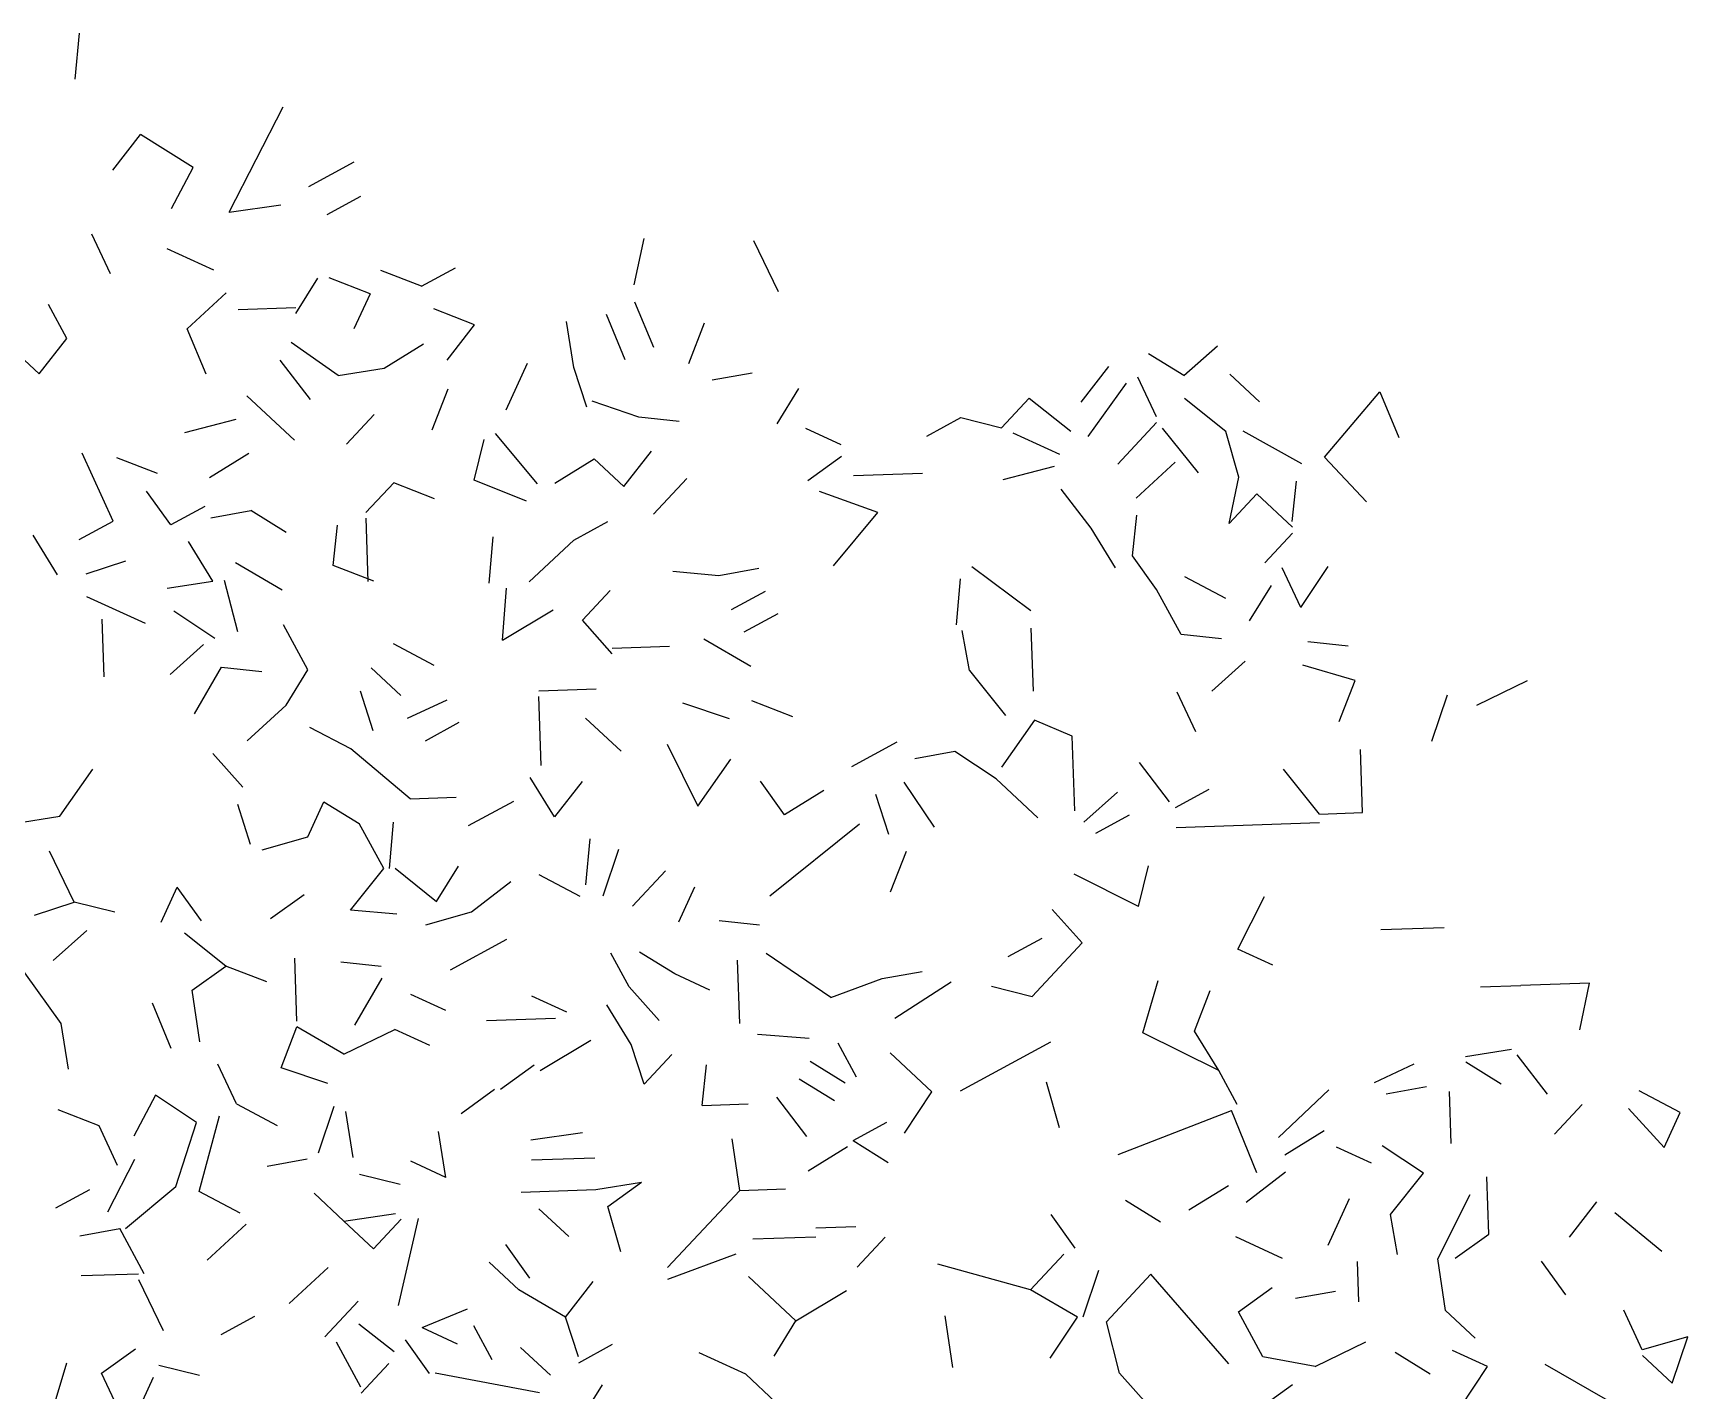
# Model space of a CAD drawing. Header units: inches. Extents: x -241 to -33, y 8 to 217.
# Drawn here: x -90.9 to -33.4, y 140.3 to 187.6 of the extents above; entities that cross this region are included whole.
import ezdxf

# ---------------------------------------------------------------- set-up
doc = ezdxf.new("R2010")
doc.units = ezdxf.units.IN
doc.header["$MEASUREMENT"] = 0
doc.layers.add('cben.net', color=7, linetype='Continuous')

# ---------------------------------------------------------------- blocks, each defined once
blk = doc.blocks.new('A$C18E60CC8')
at = {"layer": 'cben.net', "color": 3, "linetype": 'Continuous'}
for p, q in [((151.047, 177.834), (151.194, 179.44)), ((156.407, 173.212), (158.284, 176.878)), ((156.407, 173.212), (158.284, 176.878)), ((152.355, 174.677), (153.314, 175.909)), ((155.153, 174.771), (153.314, 175.909)), ((155.153, 174.771), (153.314, 175.909)), ((155.153, 174.771), (153.314, 175.909)), ((155.153, 174.771), (153.314, 175.909)), ((154.402, 173.344), (155.153, 174.771)), ((159.179, 174.106), (160.75, 174.961)), ((159.179, 174.106), (160.75, 174.961)), ((159.179, 174.106), (160.75, 174.961)), ((156.407, 173.212), (158.199, 173.472)), ((156.407, 173.212), (158.199, 173.472)), ((156.407, 173.212), (158.199, 173.472)), ((159.813, 173.128), (160.99, 173.767)), ((152.276, 171.07), (151.63, 172.451)), ((152.276, 171.07), (151.63, 172.451)), ((170.5, 170.685), (170.847, 172.299)), ((170.5, 170.685), (170.847, 172.299)), ((174.65, 172.227), (175.51, 170.455)), ((174.65, 172.227), (175.51, 170.455)), ((174.65, 172.227), (175.51, 170.455)), ((155.874, 171.191), (154.248, 171.938)), ((163.098, 170.636), (161.678, 171.187)), ((163.098, 170.636), (164.277, 171.275)), ((163.098, 170.636), (164.277, 171.275)), ((158.727, 169.689), (159.487, 170.914)), ((158.727, 169.689), (159.487, 170.914)), ((158.727, 169.689), (159.487, 170.914)), ((161.305, 170.374), (159.886, 170.927)), ((150.751, 168.818), (150.114, 169.997)), ((150.751, 168.818), (150.114, 169.997)), ((154.944, 169.16), (156.302, 170.407)), ((158.719, 169.889), (156.722, 169.821)), ((158.719, 169.889), (156.722, 169.821)), ((158.719, 169.889), (156.722, 169.821)), ((158.719, 169.889), (156.722, 169.821)), ((161.305, 170.374), (160.746, 169.156)), ((161.305, 170.374), (160.746, 169.156)), ((161.305, 170.374), (160.746, 169.156)), ((164.943, 169.297), (163.524, 169.85)), ((171.174, 168.508), (170.521, 170.087)), ((171.174, 168.508), (170.521, 170.087)), ((171.174, 168.508), (170.521, 170.087)), ((163.984, 168.065), (164.943, 169.297)), ((168.397, 167.813), (168.142, 169.406)), ((170.187, 168.073), (169.536, 169.653)), ((172.394, 167.948), (172.945, 169.369)), ((172.394, 167.948), (172.945, 169.369)), ((149.793, 167.585), (150.751, 168.818)), ((149.793, 167.585), (150.751, 168.818)), ((155.598, 167.58), (154.944, 169.16)), ((155.598, 167.58), (154.944, 169.16)), ((149.793, 167.585), (148.76, 168.552)), ((160.201, 167.536), (158.56, 168.682)), ((160.201, 167.536), (158.56, 168.682)), ((160.201, 167.536), (158.56, 168.682)), ((161.794, 167.791), (163.165, 168.636)), ((161.794, 167.791), (163.165, 168.636)), ((161.794, 167.791), (163.165, 168.636)), ((161.794, 167.791), (163.165, 168.636)), ((189.617, 167.529), (188.392, 168.289)), ((189.617, 167.529), (188.392, 168.289)), ((189.617, 167.529), (188.392, 168.289)), ((189.617, 167.529), (188.392, 168.289)), ((189.617, 167.529), (190.785, 168.569)), ((159.229, 166.703), (158.183, 168.069)), ((159.229, 166.703), (158.183, 168.069)), ((160.201, 167.536), (161.794, 167.791)), ((166.044, 166.333), (166.789, 167.959)), ((168.843, 166.428), (168.397, 167.813)), ((173.214, 167.377), (174.606, 167.624)), ((173.214, 167.377), (174.606, 167.624)), ((186.046, 166.608), (187.006, 167.842)), ((192.25, 166.619), (191.217, 167.584)), ((192.25, 166.619), (191.217, 167.584)), ((163.466, 165.646), (164.019, 167.065)), ((163.466, 165.646), (164.019, 167.065)), ((175.466, 165.851), (176.226, 167.076)), ((175.466, 165.851), (176.226, 167.076)), ((186.286, 165.416), (187.626, 167.263)), ((186.286, 165.416), (187.626, 167.263)), ((186.286, 165.416), (187.626, 167.263)), ((186.286, 165.416), (187.626, 167.263)), ((188.665, 166.095), (188.018, 167.476)), ((188.665, 166.095), (188.018, 167.476)), ((188.665, 166.095), (188.018, 167.476)), ((158.676, 165.284), (157.022, 166.829)), ((170.656, 166.088), (169.036, 166.635)), ((183.276, 165.714), (184.241, 166.747)), ((183.276, 165.714), (184.241, 166.747)), ((183.276, 165.714), (184.241, 166.747)), ((184.241, 166.747), (185.682, 165.595)), ((184.241, 166.747), (185.682, 165.595)), ((191.085, 165.579), (189.644, 166.73)), ((191.085, 165.579), (189.644, 166.73)), ((194.517, 164.694), (196.441, 166.959)), ((194.517, 164.694), (196.441, 166.959)), ((196.441, 166.959), (197.095, 165.381)), ((154.865, 165.555), (156.65, 166.016)), ((154.865, 165.555), (156.65, 166.016)), ((154.865, 165.555), (156.65, 166.016)), ((160.481, 165.145), (161.446, 166.179)), ((160.481, 165.145), (161.446, 166.179)), ((172.061, 165.936), (170.656, 166.088)), ((172.061, 165.936), (170.656, 166.088)), ((180.683, 165.427), (181.862, 166.068)), ((180.683, 165.427), (181.862, 166.068)), ((181.862, 166.068), (183.276, 165.714)), ((187.319, 164.451), (188.672, 165.895)), ((187.319, 164.451), (188.672, 165.895)), ((187.319, 164.451), (188.672, 165.895)), ((187.319, 164.451), (188.672, 165.895)), ((187.319, 164.451), (188.672, 165.895)), ((164.927, 163.894), (165.28, 165.306)), ((164.927, 163.894), (165.28, 165.306)), ((167.133, 163.77), (165.672, 165.52)), ((177.693, 165.126), (176.472, 165.683)), ((185.308, 164.782), (183.68, 165.527)), ((190.133, 164.145), (188.879, 165.703)), ((190.133, 164.145), (188.879, 165.703)), ((191.537, 163.993), (191.085, 165.579)), ((191.537, 163.993), (191.085, 165.579)), ((191.537, 163.993), (191.085, 165.579)), ((193.724, 164.465), (191.684, 165.599)), ((193.724, 164.465), (191.684, 165.599)), ((152.368, 162.469), (151.287, 164.833)), ((153.913, 164.123), (152.492, 164.674)), ((155.718, 163.982), (157.09, 164.83)), ((155.718, 163.982), (157.09, 164.83)), ((155.718, 163.982), (157.09, 164.83)), ((170.136, 163.669), (171.096, 164.903)), ((176.532, 163.885), (177.706, 164.725)), ((176.532, 163.885), (177.706, 164.725)), ((176.532, 163.885), (177.706, 164.725)), ((194.517, 164.694), (195.969, 163.141)), ((194.517, 164.694), (195.969, 163.141)), ((167.73, 163.79), (169.103, 164.636)), ((167.73, 163.79), (169.103, 164.636)), ((170.136, 163.669), (169.103, 164.636)), ((170.136, 163.669), (169.103, 164.636)), ((170.136, 163.669), (169.103, 164.636)), ((170.136, 163.669), (169.103, 164.636)), ((170.136, 163.669), (169.103, 164.636)), ((180.527, 164.121), (178.129, 164.039)), ((180.527, 164.121), (178.129, 164.039)), ((180.527, 164.121), (178.129, 164.039)), ((180.527, 164.121), (178.129, 164.039)), ((183.336, 163.914), (185.121, 164.377)), ((183.336, 163.914), (185.121, 164.377)), ((183.336, 163.914), (185.121, 164.377)), ((187.96, 163.27), (189.32, 164.518)), ((161.162, 162.766), (162.129, 163.799)), ((163.546, 163.246), (162.129, 163.799)), ((163.546, 163.246), (162.129, 163.799)), ((166.752, 163.156), (164.927, 163.894)), ((166.752, 163.156), (164.927, 163.894)), ((172.328, 163.945), (171.171, 162.704)), ((186.394, 162.217), (185.349, 163.583)), ((191.193, 162.38), (191.537, 163.993)), ((191.193, 162.38), (191.537, 163.993)), ((191.193, 162.38), (191.537, 163.993)), ((191.193, 162.38), (191.537, 163.993)), ((193.391, 162.453), (193.544, 163.861)), ((154.373, 162.336), (153.532, 163.51)), ((155.552, 162.977), (154.373, 162.336)), ((155.552, 162.977), (154.373, 162.336)), ((155.552, 162.977), (154.373, 162.336)), ((178.973, 162.768), (176.948, 163.5)), ((178.973, 162.768), (176.948, 163.5)), ((178.973, 162.768), (176.948, 163.5)), ((192.158, 163.412), (191.193, 162.38)), ((192.158, 163.412), (191.193, 162.38)), ((193.398, 162.253), (192.158, 163.412)), ((193.398, 162.253), (192.158, 163.412)), ((193.398, 162.253), (192.158, 163.412)), ((151.187, 161.829), (152.368, 162.469)), ((155.766, 162.585), (157.158, 162.832)), ((155.766, 162.585), (157.158, 162.832)), ((155.766, 162.585), (157.158, 162.832)), ((158.384, 162.072), (157.158, 162.832)), ((158.384, 162.072), (157.158, 162.832)), ((158.384, 162.072), (157.158, 162.832)), ((161.245, 160.367), (161.169, 162.565)), ((161.245, 160.367), (161.169, 162.565)), ((168.398, 161.808), (169.578, 162.449)), ((168.398, 161.808), (169.578, 162.449)), ((177.433, 160.915), (178.973, 162.768)), ((177.433, 160.915), (178.973, 162.768)), ((177.433, 160.915), (178.973, 162.768)), ((187.828, 161.265), (187.98, 162.673)), ((187.828, 161.265), (187.98, 162.673)), ((150.43, 160.604), (149.583, 161.975)), ((150.43, 160.604), (149.583, 161.975)), ((160.023, 160.928), (160.177, 162.332)), ((165.449, 160.311), (165.593, 161.917)), ((165.449, 160.311), (165.593, 161.917)), ((166.846, 160.356), (168.398, 161.808)), ((187.242, 160.845), (186.394, 162.217)), ((192.438, 161.021), (193.403, 162.054)), ((192.438, 161.021), (193.403, 162.054)), ((155.841, 160.384), (154.993, 161.757)), ((155.841, 160.384), (154.993, 161.757)), ((155.841, 160.384), (154.993, 161.757)), ((188.668, 160.095), (187.828, 161.265)), ((151.43, 160.637), (152.814, 161.083)), ((151.43, 160.637), (152.814, 161.083)), ((158.251, 160.067), (156.619, 161.012)), ((161.442, 160.375), (160.023, 160.928)), ((171.837, 160.724), (173.443, 160.58)), ((173.443, 160.58), (174.835, 160.827)), ((173.443, 160.58), (174.835, 160.827)), ((184.292, 159.346), (182.239, 160.876)), ((193.693, 159.463), (193.046, 160.84)), ((193.693, 159.463), (194.645, 160.895)), ((193.693, 159.463), (194.645, 160.895)), ((193.693, 159.463), (194.645, 160.895)), ((154.248, 160.131), (155.841, 160.384)), ((154.248, 160.131), (155.841, 160.384)), ((156.7, 158.613), (156.238, 160.399)), ((165.916, 158.326), (166.053, 160.131)), ((165.916, 158.326), (166.053, 160.131)), ((181.707, 158.859), (181.851, 160.463)), ((181.707, 158.859), (181.851, 160.463)), ((189.521, 158.522), (188.668, 160.095)), ((191.082, 159.774), (189.653, 160.527)), ((191.906, 159.001), (192.665, 160.228)), ((153.488, 158.906), (151.456, 159.838)), ((153.488, 158.906), (151.456, 159.838)), ((153.488, 158.906), (151.456, 159.838)), ((153.488, 158.906), (151.456, 159.838)), ((153.488, 158.906), (151.456, 159.838)), ((168.693, 159.018), (169.658, 160.051)), ((173.882, 159.393), (175.062, 160.034)), ((173.882, 159.393), (175.062, 160.034)), ((152.051, 157.057), (151.983, 159.055)), ((155.907, 158.386), (154.473, 159.338)), ((155.907, 158.386), (154.473, 159.338)), ((155.907, 158.386), (154.473, 159.338)), ((155.907, 158.386), (154.473, 159.338)), ((155.907, 158.386), (154.473, 159.338)), ((165.916, 158.326), (167.681, 159.384)), ((169.733, 157.853), (168.693, 159.018)), ((169.733, 157.853), (168.693, 159.018)), ((169.733, 157.853), (168.693, 159.018)), ((169.733, 157.853), (168.693, 159.018)), ((169.733, 157.853), (168.693, 159.018)), ((175.49, 159.247), (174.311, 158.608)), ((159.146, 157.295), (158.291, 158.866)), ((159.146, 157.295), (158.291, 158.866)), ((174.551, 157.414), (172.917, 158.361)), ((182.159, 157.273), (181.912, 158.665)), ((182.159, 157.273), (181.912, 158.665)), ((184.385, 156.548), (184.312, 158.745)), ((190.928, 158.37), (189.521, 158.522)), ((190.928, 158.37), (189.521, 158.522)), ((154.349, 157.134), (155.513, 158.174)), ((154.349, 157.134), (155.513, 158.174)), ((154.349, 157.134), (155.513, 158.174)), ((154.349, 157.134), (155.513, 158.174)), ((163.542, 157.445), (162.118, 158.198)), ((169.726, 158.053), (171.725, 158.121)), ((169.726, 158.053), (171.725, 158.121)), ((195.339, 158.117), (193.932, 158.269)), ((195.339, 158.117), (193.932, 158.269)), ((155.197, 155.76), (156.141, 157.394)), ((155.197, 155.76), (156.141, 157.394)), ((156.141, 157.394), (157.546, 157.242)), ((156.141, 157.394), (157.546, 157.242)), ((156.141, 157.394), (157.546, 157.242)), ((158.386, 156.068), (159.146, 157.295)), ((162.378, 156.403), (161.345, 157.37)), ((182.159, 157.273), (183.413, 155.713)), ((182.159, 157.273), (183.413, 155.713)), ((190.589, 156.557), (191.754, 157.597)), ((195.58, 156.925), (193.76, 157.463)), ((195.58, 156.925), (193.76, 157.463)), ((167.173, 156.564), (169.175, 156.632)), ((167.173, 156.564), (169.175, 156.632)), ((195.027, 155.504), (195.58, 156.925)), ((195.027, 155.504), (195.58, 156.925)), ((195.027, 155.504), (195.58, 156.925)), ((195.027, 155.504), (195.58, 156.925)), ((199.81, 156.068), (201.581, 156.929)), ((199.81, 156.068), (201.581, 156.929)), ((199.81, 156.068), (201.581, 156.929)), ((157.028, 154.823), (158.386, 156.068)), ((157.028, 154.823), (158.386, 156.068)), ((157.028, 154.823), (158.386, 156.068)), ((161.418, 155.171), (160.972, 156.557)), ((162.605, 155.612), (163.984, 156.257)), ((167.261, 153.968), (167.181, 156.365)), ((167.261, 153.968), (167.181, 156.365)), ((167.261, 153.968), (167.181, 156.365)), ((173.813, 155.588), (172.192, 156.136)), ((173.813, 155.588), (172.192, 156.136)), ((176.01, 155.663), (174.591, 156.216)), ((176.01, 155.663), (174.591, 156.216)), ((176.01, 155.663), (174.591, 156.216)), ((190.036, 155.136), (189.39, 156.517)), ((198.25, 154.814), (198.798, 156.432)), ((198.25, 154.814), (198.798, 156.432)), ((198.25, 154.814), (198.798, 156.432)), ((163.231, 154.832), (164.41, 155.471)), ((163.231, 154.832), (164.41, 155.471)), ((170.048, 154.462), (168.807, 155.62)), ((170.048, 154.462), (168.807, 155.62)), ((170.048, 154.462), (168.807, 155.62)), ((184.42, 155.548), (183.272, 153.907)), ((185.739, 154.991), (184.42, 155.548)), ((185.739, 154.991), (184.42, 155.548)), ((160.64, 154.543), (159.212, 155.295)), ((185.826, 152.393), (185.739, 154.991)), ((156.883, 153.215), (155.841, 154.382)), ((156.883, 153.215), (155.841, 154.382)), ((156.883, 153.215), (155.841, 154.382)), ((162.698, 152.813), (160.64, 154.543)), ((162.698, 152.813), (160.64, 154.543)), ((162.698, 152.813), (160.64, 154.543)), ((171.639, 154.715), (172.712, 152.551)), ((178.07, 153.931), (179.641, 154.786)), ((181.655, 154.455), (180.262, 154.206)), ((183.087, 153.501), (181.655, 154.455)), ((183.087, 153.501), (181.655, 154.455)), ((183.087, 153.501), (181.655, 154.455)), ((195.833, 152.331), (195.76, 154.53)), ((150.513, 152.201), (151.659, 153.84)), ((150.513, 152.201), (151.659, 153.84)), ((172.712, 152.551), (173.859, 154.191)), ((172.712, 152.551), (173.859, 154.191)), ((189.117, 152.704), (188.071, 154.07)), ((194.335, 152.281), (193.083, 153.838)), ((194.335, 152.281), (193.083, 153.838)), ((194.335, 152.281), (193.083, 153.838)), ((167.723, 152.183), (166.877, 153.554)), ((168.682, 153.415), (167.723, 152.183)), ((175.726, 152.252), (174.886, 153.424)), ((180.943, 151.829), (179.89, 153.393)), ((184.534, 152.15), (183.087, 153.501)), ((184.534, 152.15), (183.087, 153.501)), ((184.534, 152.15), (183.087, 153.501)), ((184.534, 152.15), (183.087, 153.501)), ((189.324, 152.51), (190.505, 153.151)), ((189.324, 152.51), (190.505, 153.151)), ((189.324, 152.51), (190.505, 153.151)), ((189.324, 152.51), (190.505, 153.151)), ((157.15, 151.225), (156.702, 152.609)), ((157.15, 151.225), (156.702, 152.609)), ((157.15, 151.225), (156.702, 152.609)), ((157.15, 151.225), (156.702, 152.609)), ((159.141, 151.492), (159.701, 152.71)), ((159.701, 152.71), (160.928, 151.954)), ((159.701, 152.71), (160.928, 151.954)), ((159.701, 152.71), (160.928, 151.954)), ((162.698, 152.813), (164.299, 152.866)), ((162.698, 152.813), (164.299, 152.866)), ((162.698, 152.813), (164.299, 152.866)), ((164.731, 151.88), (166.304, 152.734)), ((164.731, 151.88), (166.304, 152.734)), ((177.096, 153.098), (175.726, 152.252)), ((177.096, 153.098), (175.726, 152.252)), ((179.35, 151.573), (178.905, 152.959)), ((186.14, 152.003), (187.306, 153.043)), ((148.92, 151.946), (150.513, 152.201)), ((148.92, 151.946), (150.513, 152.201)), ((186.553, 151.617), (187.731, 152.258)), ((186.553, 151.617), (187.731, 152.258)), ((194.335, 152.281), (195.833, 152.331)), ((194.335, 152.281), (195.833, 152.331)), ((194.335, 152.281), (195.833, 152.331)), ((194.335, 152.281), (195.833, 152.331)), ((157.555, 151.038), (159.141, 151.492)), ((161.781, 150.381), (160.928, 151.954)), ((161.781, 150.381), (160.928, 151.954)), ((161.981, 150.388), (162.125, 151.994)), ((168.95, 151.423), (168.803, 149.817)), ((168.95, 151.423), (168.803, 149.817)), ((168.95, 151.423), (168.803, 149.817)), ((168.95, 151.423), (168.803, 149.817)), ((175.219, 149.432), (178.337, 151.941)), ((175.219, 149.432), (178.337, 151.941)), ((175.219, 149.432), (178.337, 151.941)), ((189.348, 151.811), (194.344, 151.981)), ((189.348, 151.811), (194.344, 151.981)), ((189.348, 151.811), (194.344, 151.981)), ((189.348, 151.811), (194.344, 151.981)), ((189.348, 151.811), (194.344, 151.981)), ((189.348, 151.811), (194.344, 151.981)), ((189.348, 151.811), (194.344, 151.981)), ((151.014, 149.216), (150.154, 150.989)), ((151.014, 149.216), (150.154, 150.989)), ((151.014, 149.216), (150.154, 150.989)), ((151.014, 149.216), (150.154, 150.989)), ((151.014, 149.216), (150.154, 150.989)), ((169.418, 149.436), (169.962, 151.057)), ((169.418, 149.436), (169.962, 151.057)), ((179.418, 149.575), (179.971, 150.994)), ((179.418, 149.575), (179.971, 150.994)), ((160.629, 148.94), (161.781, 150.381)), ((160.629, 148.94), (161.781, 150.381)), ((162.18, 150.394), (163.619, 149.24)), ((163.619, 149.24), (164.379, 150.469)), ((163.619, 149.24), (164.379, 150.469)), ((163.619, 149.24), (164.379, 150.469)), ((171.588, 150.311), (170.431, 149.072)), ((188.04, 149.066), (188.392, 150.478)), ((188.04, 149.066), (188.392, 150.478)), ((188.04, 149.066), (188.392, 150.478)), ((188.04, 149.066), (188.392, 150.478)), ((154.039, 148.519), (154.598, 149.736)), ((155.438, 148.564), (154.598, 149.736)), ((155.438, 148.564), (154.598, 149.736)), ((164.832, 148.883), (166.198, 149.929)), ((164.832, 148.883), (166.198, 149.929)), ((168.618, 149.41), (167.192, 150.163)), ((168.618, 149.41), (167.192, 150.163)), ((168.618, 149.41), (167.192, 150.163)), ((168.618, 149.41), (167.192, 150.163)), ((172.05, 148.526), (172.608, 149.745)), ((172.05, 148.526), (172.608, 149.745)), ((172.05, 148.526), (172.608, 149.745)), ((188.04, 149.066), (185.801, 150.192)), ((188.04, 149.066), (185.801, 150.192)), ((188.04, 149.066), (185.801, 150.192)), ((149.628, 148.768), (151.014, 149.216)), ((149.628, 148.768), (151.014, 149.216)), ((149.628, 148.768), (151.014, 149.216)), ((149.628, 148.768), (151.014, 149.216)), ((152.426, 148.863), (151.014, 149.216)), ((152.426, 148.863), (151.014, 149.216)), ((157.837, 148.647), (159.009, 149.487)), ((157.837, 148.647), (159.009, 149.487)), ((157.837, 148.647), (159.009, 149.487)), ((157.837, 148.647), (159.009, 149.487)), ((191.494, 147.581), (192.431, 149.414)), ((191.494, 147.581), (192.431, 149.414)), ((191.494, 147.581), (192.431, 149.414)), ((191.494, 147.581), (192.431, 149.414)), ((162.233, 148.795), (160.629, 148.94)), ((162.233, 148.795), (160.629, 148.94)), ((163.248, 148.427), (164.832, 148.883)), ((163.248, 148.427), (164.832, 148.883)), ((174.855, 148.42), (173.448, 148.572)), ((186.081, 147.799), (185.041, 148.964)), ((186.081, 147.799), (185.041, 148.964)), ((186.081, 147.799), (185.041, 148.964)), ((186.081, 147.799), (185.041, 148.964)), ((186.081, 147.799), (185.041, 148.964)), ((150.282, 147.191), (151.447, 148.231)), ((150.282, 147.191), (151.447, 148.231)), ((156.293, 146.993), (154.852, 148.143)), ((156.293, 146.993), (154.852, 148.143)), ((156.293, 146.993), (154.852, 148.143)), ((156.293, 146.993), (154.852, 148.143)), ((156.293, 146.993), (154.852, 148.143)), ((156.293, 146.993), (154.852, 148.143)), ((156.293, 146.993), (154.852, 148.143)), ((156.293, 146.993), (154.852, 148.143)), ((198.671, 148.323), (196.472, 148.25)), ((198.671, 148.323), (196.472, 148.25)), ((164.099, 146.858), (166.066, 147.924)), ((170.325, 146.266), (169.684, 147.446)), ((170.325, 146.266), (169.684, 147.446)), ((170.325, 146.266), (169.684, 147.446)), ((171.909, 146.719), (170.684, 147.479)), ((177.339, 145.902), (175.087, 147.427)), ((177.339, 145.902), (175.087, 147.427)), ((177.339, 145.902), (175.087, 147.427)), ((177.339, 145.902), (175.087, 147.427)), ((184.677, 147.951), (183.495, 147.31)), ((184.677, 147.951), (183.495, 147.31)), ((184.677, 147.951), (183.495, 147.31)), ((184.343, 145.939), (186.081, 147.799)), ((192.711, 147.023), (191.494, 147.581)), ((155.12, 146.153), (156.293, 146.993)), ((157.711, 146.44), (156.293, 146.993)), ((157.711, 146.44), (156.293, 146.993)), ((157.711, 146.44), (156.293, 146.993)), ((158.758, 145.076), (158.683, 147.274)), ((158.758, 145.076), (158.683, 147.274)), ((158.758, 145.076), (158.683, 147.274)), ((158.758, 145.076), (158.683, 147.274)), ((158.758, 145.076), (158.683, 147.274)), ((158.758, 145.076), (158.683, 147.274)), ((161.697, 146.975), (160.289, 147.127)), ((161.697, 146.975), (160.289, 147.127)), ((174.17, 144.996), (174.095, 147.195)), ((174.17, 144.996), (174.095, 147.195)), ((150.557, 144.998), (149.297, 146.757)), ((150.557, 144.998), (149.297, 146.757)), ((150.557, 144.998), (149.297, 146.757)), ((161.71, 146.574), (160.765, 144.943)), ((161.71, 146.574), (160.765, 144.943)), ((161.71, 146.574), (160.765, 144.943)), ((161.71, 146.574), (160.765, 144.943)), ((171.365, 145.1), (170.325, 146.266)), ((171.365, 145.1), (170.325, 146.266)), ((173.13, 146.16), (171.909, 146.719)), ((177.339, 145.902), (179.121, 146.563)), ((179.121, 146.563), (180.511, 146.81)), ((179.121, 146.563), (180.511, 146.81)), ((179.566, 145.177), (181.525, 146.444)), ((179.566, 145.177), (181.525, 146.444)), ((179.566, 145.177), (181.525, 146.444)), ((179.566, 145.177), (181.525, 146.444)), ((182.932, 146.29), (184.343, 145.939)), ((188.188, 144.668), (188.727, 146.486)), ((188.188, 144.668), (188.727, 146.486)), ((188.188, 144.668), (188.727, 146.486)), ((199.942, 146.266), (201.341, 146.314)), ((199.942, 146.266), (201.341, 146.314)), ((199.942, 146.266), (201.341, 146.314)), ((203.738, 146.395), (201.341, 146.314)), ((203.738, 146.395), (201.341, 146.314)), ((203.394, 144.781), (203.738, 146.395)), ((203.394, 144.781), (203.738, 146.395)), ((154.387, 144.128), (153.734, 145.706)), ((154.387, 144.128), (153.734, 145.706)), ((155.381, 144.36), (155.12, 146.153)), ((155.381, 144.36), (155.12, 146.153)), ((163.947, 145.45), (162.729, 146.01)), ((163.947, 145.45), (162.729, 146.01)), ((163.947, 145.45), (162.729, 146.01)), ((163.947, 145.45), (162.729, 146.01)), ((163.947, 145.45), (162.729, 146.01)), ((168.153, 145.393), (166.934, 145.952)), ((189.988, 144.728), (190.54, 146.149)), ((189.988, 144.728), (190.54, 146.149)), ((189.988, 144.728), (190.54, 146.149)), ((165.361, 145.098), (167.761, 145.181)), ((165.361, 145.098), (167.761, 145.181)), ((165.361, 145.098), (167.761, 145.181)), ((165.361, 145.098), (167.761, 145.181)), ((170.392, 144.267), (169.547, 145.64)), ((150.809, 143.405), (150.557, 144.998)), ((158.212, 143.456), (158.763, 144.877)), ((160.397, 143.928), (158.763, 144.877)), ((160.397, 143.928), (158.763, 144.877)), ((160.397, 143.928), (162.169, 144.789)), ((163.391, 144.232), (162.169, 144.789)), ((176.589, 144.476), (174.783, 144.617)), ((176.589, 144.476), (174.783, 144.617)), ((190.834, 143.357), (188.188, 144.668)), ((190.834, 143.357), (188.188, 144.668)), ((190.834, 143.357), (189.988, 144.728)), ((190.834, 143.357), (189.988, 144.728)), ((190.834, 143.357), (189.988, 144.728)), ((190.834, 143.357), (189.988, 144.728)), ((167.221, 143.361), (168.986, 144.421)), ((167.221, 143.361), (168.986, 144.421)), ((167.221, 143.361), (168.986, 144.421)), ((170.839, 142.883), (170.392, 144.267)), ((178.235, 143.132), (177.596, 144.311)), ((180.853, 142.619), (179.407, 143.972)), ((181.851, 142.652), (184.997, 144.36)), ((181.851, 142.652), (184.997, 144.36)), ((199.422, 143.848), (201.015, 144.1)), ((199.422, 143.848), (201.015, 144.1)), ((199.422, 143.848), (201.015, 144.1)), ((199.422, 143.848), (201.015, 144.1)), ((199.422, 143.848), (201.015, 144.1)), ((199.422, 143.848), (201.015, 144.1)), ((199.422, 143.848), (201.015, 144.1)), ((156.654, 142.203), (156.006, 143.58)), ((159.833, 142.91), (158.212, 143.456)), ((165.84, 142.712), (167.014, 143.553)), ((165.84, 142.712), (167.014, 143.553)), ((165.84, 142.712), (167.014, 143.553)), ((171.804, 143.915), (170.839, 142.883)), ((171.804, 143.915), (170.839, 142.883)), ((172.864, 142.15), (173.016, 143.557)), ((177.841, 142.919), (176.616, 143.677)), ((177.841, 142.919), (176.616, 143.677)), ((196.252, 142.939), (197.629, 143.588)), ((200.656, 142.888), (199.429, 143.648)), ((200.656, 142.888), (199.429, 143.648)), ((200.656, 142.888), (199.429, 143.648)), ((202.269, 142.542), (201.22, 143.908)), ((202.269, 142.542), (201.22, 143.908)), ((177.462, 142.304), (176.235, 143.064)), ((185.297, 141.37), (184.845, 142.954)), ((185.297, 141.37), (184.845, 142.954)), ((185.297, 141.37), (184.845, 142.954)), ((191.473, 142.178), (190.834, 143.357)), ((196.664, 142.551), (198.058, 142.8)), ((153.842, 142.507), (153.091, 141.081)), ((155.273, 141.555), (153.842, 142.507)), ((164.471, 141.866), (165.641, 142.707)), ((164.471, 141.866), (165.641, 142.707)), ((164.471, 141.866), (165.641, 142.707)), ((176.503, 141.072), (175.455, 142.438)), ((176.503, 141.072), (175.455, 142.438)), ((176.503, 141.072), (175.455, 142.438)), ((176.503, 141.072), (175.455, 142.438)), ((176.503, 141.072), (175.455, 142.438)), ((179.901, 141.187), (180.853, 142.619)), ((179.901, 141.187), (180.853, 142.619)), ((192.914, 141.026), (194.659, 142.687)), ((198.924, 140.828), (198.864, 142.626)), ((198.924, 140.828), (198.864, 142.626)), ((198.924, 140.828), (198.864, 142.626)), ((206.893, 141.898), (205.466, 142.65)), ((206.893, 141.898), (205.466, 142.65)), ((151.877, 141.442), (150.458, 141.995)), ((151.877, 141.442), (150.458, 141.995)), ((151.877, 141.442), (150.458, 141.995)), ((151.877, 141.442), (150.458, 141.995)), ((151.877, 141.442), (150.458, 141.995)), ((155.356, 139.156), (156.068, 141.782)), ((155.356, 139.156), (156.068, 141.782)), ((155.356, 139.156), (156.068, 141.782)), ((156.654, 142.203), (158.079, 141.451)), ((159.512, 140.499), (160.06, 142.117)), ((159.512, 140.499), (160.06, 142.117)), ((160.719, 140.338), (160.464, 141.931)), ((160.719, 140.338), (160.464, 141.931)), ((160.719, 140.338), (160.464, 141.931)), ((172.864, 142.15), (174.463, 142.203)), ((187.332, 140.436), (191.281, 141.971)), ((192.155, 139.801), (191.281, 141.971)), ((202.516, 141.151), (203.481, 142.183)), ((202.516, 141.151), (203.481, 142.183)), ((205.087, 142.039), (206.334, 140.678)), ((206.334, 140.678), (206.893, 141.898)), ((206.334, 140.678), (206.893, 141.898)), ((206.334, 140.678), (206.893, 141.898)), ((206.334, 140.678), (206.893, 141.898)), ((152.523, 140.061), (151.877, 141.442)), ((154.548, 139.329), (155.273, 141.555)), ((154.548, 139.329), (155.273, 141.555)), ((163.943, 139.645), (163.691, 141.238)), ((163.943, 139.645), (163.691, 141.238)), ((163.943, 139.645), (163.691, 141.238)), ((166.901, 140.947), (168.693, 141.207)), ((166.901, 140.947), (168.693, 141.207)), ((178.109, 140.925), (179.29, 141.566)), ((193.134, 140.433), (194.507, 141.279)), ((174.166, 139.193), (173.904, 140.984)), ((176.543, 139.872), (177.916, 140.718)), ((176.543, 139.872), (177.916, 140.718)), ((176.543, 139.872), (177.916, 140.718)), ((178.109, 140.925), (179.337, 140.165)), ((178.109, 140.925), (179.337, 140.165)), ((178.109, 140.925), (179.337, 140.165)), ((178.109, 140.925), (179.337, 140.165)), ((196.146, 140.134), (194.927, 140.693)), ((197.959, 139.796), (196.525, 140.746)), ((152.179, 138.45), (153.116, 140.283)), ((152.179, 138.45), (153.116, 140.283)), ((152.179, 138.45), (153.116, 140.283)), ((157.727, 140.037), (159.12, 140.284)), ((157.727, 140.037), (159.12, 140.284)), ((157.727, 140.037), (159.12, 140.284)), ((157.727, 140.037), (159.12, 140.284)), ((163.943, 139.645), (162.726, 140.206)), ((163.943, 139.645), (162.726, 140.206)), ((166.924, 140.25), (169.124, 140.323)), ((162.352, 139.393), (160.941, 139.746)), ((162.352, 139.393), (160.941, 139.746)), ((169.162, 139.222), (170.755, 139.477)), ((169.162, 139.222), (170.755, 139.477)), ((169.581, 138.636), (170.755, 139.477)), ((169.581, 138.636), (170.755, 139.477)), ((169.581, 138.636), (170.755, 139.477)), ((189.796, 138.519), (191.169, 139.365)), ((191.79, 138.785), (193.154, 139.834)), ((196.805, 138.356), (197.959, 139.796)), ((196.805, 138.356), (197.959, 139.796)), ((200.231, 137.672), (200.164, 139.669)), ((150.374, 138.589), (151.551, 139.228)), ((150.374, 138.589), (151.551, 139.228)), ((152.798, 137.869), (154.548, 139.329)), ((156.782, 138.404), (155.356, 139.156)), ((160.393, 138.127), (159.36, 139.092)), ((166.564, 139.136), (169.162, 139.222)), ((166.564, 139.136), (169.162, 139.222)), ((166.564, 139.136), (169.162, 139.222)), ((166.564, 139.136), (169.162, 139.222)), ((171.656, 136.507), (174.166, 139.193)), ((171.656, 136.507), (174.166, 139.193)), ((174.166, 139.193), (175.763, 139.246)), ((174.166, 139.193), (175.763, 139.246)), ((174.166, 139.193), (175.763, 139.246)), ((188.811, 138.085), (187.584, 138.845)), ((188.811, 138.085), (187.584, 138.845)), ((194.641, 137.283), (195.388, 138.907)), ((194.641, 137.283), (195.388, 138.907)), ((198.459, 136.811), (199.583, 139.048)), ((198.459, 136.811), (199.583, 139.048)), ((198.459, 136.811), (199.583, 139.048)), ((198.459, 136.811), (199.583, 139.048)), ((198.459, 136.811), (199.583, 139.048)), ((203.036, 137.565), (203.994, 138.798)), ((203.036, 137.565), (203.994, 138.798)), ((160.393, 138.127), (162.186, 138.387)), ((160.393, 138.127), (162.186, 138.387)), ((161.426, 137.161), (162.393, 138.193)), ((161.426, 137.161), (162.393, 138.193)), ((161.426, 137.161), (162.393, 138.193)), ((161.426, 137.161), (162.393, 138.193)), ((161.426, 137.161), (162.393, 138.193)), ((161.426, 137.161), (162.393, 138.193)), ((161.426, 137.161), (162.393, 138.193)), ((161.426, 137.161), (162.393, 138.193)), ((161.426, 137.161), (162.393, 138.193)), ((161.426, 137.161), (162.393, 138.193)), ((162.294, 135.189), (162.991, 138.214)), ((162.294, 135.189), (162.991, 138.214)), ((168.217, 137.591), (167.183, 138.556)), ((168.217, 137.591), (167.183, 138.556)), ((170.035, 137.051), (169.581, 138.636)), ((185.841, 137.184), (185.001, 138.356)), ((185.841, 137.184), (185.001, 138.356)), ((197.053, 136.963), (196.805, 138.356)), ((197.053, 136.963), (196.805, 138.356)), ((197.053, 136.963), (196.805, 138.356)), ((197.053, 136.963), (196.805, 138.356)), ((197.053, 136.963), (196.805, 138.356)), ((204.609, 138.42), (206.255, 137.075)), ((204.609, 138.42), (206.255, 137.075)), ((151.207, 137.617), (152.598, 137.864)), ((153.452, 136.291), (152.598, 137.864)), ((153.452, 136.291), (152.598, 137.864)), ((155.638, 136.765), (156.995, 138.012)), ((160.393, 138.127), (161.426, 137.161)), ((160.393, 138.127), (161.426, 137.161)), ((178.209, 137.928), (176.812, 137.88)), ((178.209, 137.928), (176.812, 137.88)), ((178.209, 137.928), (176.812, 137.88)), ((178.209, 137.928), (176.812, 137.88)), ((199.059, 136.831), (200.231, 137.672)), ((166.864, 136.143), (166.024, 137.316)), ((174.622, 137.507), (176.821, 137.58)), ((174.622, 137.507), (176.821, 137.58)), ((178.257, 136.527), (179.224, 137.562)), ((193.055, 136.827), (191.429, 137.573)), ((193.055, 136.827), (191.429, 137.573)), ((158.489, 135.262), (159.847, 136.507)), ((158.489, 135.262), (159.847, 136.507)), ((158.489, 135.262), (159.847, 136.507)), ((158.489, 135.262), (159.847, 136.507)), ((158.489, 135.262), (159.847, 136.507)), ((166.478, 135.731), (165.445, 136.696)), ((171.669, 136.106), (174.04, 136.987)), ((171.669, 136.106), (174.04, 136.987)), ((184.288, 135.731), (181.055, 136.622)), ((184.288, 135.731), (185.446, 136.972)), ((195.709, 135.317), (195.661, 136.716)), ((198.719, 135.018), (198.459, 136.811)), ((198.719, 135.018), (198.459, 136.811)), ((198.719, 135.018), (198.459, 136.811)), ((198.719, 135.018), (198.459, 136.811)), ((198.719, 135.018), (198.459, 136.811)), ((198.719, 135.018), (198.459, 136.811)), ((202.905, 135.558), (202.064, 136.732)), ((153.252, 136.284), (151.254, 136.216)), ((153.252, 136.284), (151.254, 136.216)), ((154.12, 134.313), (153.259, 136.084)), ((168.111, 134.786), (169.07, 136.018)), ((168.111, 134.786), (169.07, 136.018)), ((168.111, 134.786), (169.07, 136.018)), ((176.12, 134.654), (174.467, 136.199)), ((176.12, 134.654), (174.467, 136.199)), ((176.12, 134.654), (174.467, 136.199)), ((186.121, 134.793), (186.667, 136.412)), ((186.121, 134.793), (186.667, 136.412)), ((186.121, 134.793), (186.667, 136.412)), ((186.121, 134.793), (186.667, 136.412)), ((188.472, 136.274), (186.927, 134.621)), ((191.179, 133.162), (188.472, 136.274)), ((191.179, 133.162), (188.472, 136.274)), ((191.179, 133.162), (188.472, 136.274)), ((191.179, 133.162), (188.472, 136.274)), ((159.728, 134.101), (160.887, 135.342)), ((168.111, 134.786), (166.478, 135.731)), ((168.111, 134.786), (166.478, 135.731)), ((176.12, 134.654), (177.885, 135.714)), ((176.12, 134.654), (177.885, 135.714)), ((176.12, 134.654), (177.885, 135.714)), ((176.12, 134.654), (177.885, 135.714)), ((185.922, 134.786), (184.288, 135.731)), ((185.922, 134.786), (184.288, 135.731)), ((191.517, 134.974), (192.689, 135.815)), ((191.517, 134.974), (192.689, 135.815)), ((191.517, 134.974), (192.689, 135.815)), ((191.517, 134.974), (192.689, 135.815)), ((193.502, 135.443), (194.896, 135.69)), ((193.502, 135.443), (194.896, 135.69)), ((156.125, 134.182), (157.302, 134.821)), ((156.125, 134.182), (157.302, 134.821)), ((156.125, 134.182), (157.302, 134.821)), ((163.12, 134.418), (164.7, 135.07)), ((168.558, 133.4), (168.111, 134.786)), ((168.558, 133.4), (168.111, 134.786)), ((181.578, 133.037), (181.318, 134.83)), ((181.578, 133.037), (181.318, 134.83)), ((181.578, 133.037), (181.318, 134.83)), ((181.578, 133.037), (181.318, 134.83)), ((181.578, 133.037), (181.318, 134.83)), ((184.969, 133.354), (185.922, 134.786)), ((184.969, 133.354), (185.922, 134.786)), ((184.969, 133.354), (185.922, 134.786)), ((184.969, 133.354), (185.922, 134.786)), ((192.371, 133.403), (191.517, 134.974)), ((192.371, 133.403), (191.517, 134.974)), ((199.753, 134.053), (198.719, 135.018)), ((199.753, 134.053), (198.719, 135.018)), ((205.571, 133.649), (204.922, 135.027)), ((205.571, 133.649), (204.922, 135.027)), ((205.571, 133.649), (204.922, 135.027)), ((205.571, 133.649), (204.922, 135.027)), ((162.149, 133.583), (160.913, 134.542)), ((163.12, 134.418), (164.339, 133.857)), ((163.12, 134.418), (164.339, 133.857)), ((165.56, 133.297), (164.919, 134.478)), ((165.56, 133.297), (164.919, 134.478)), ((175.362, 133.429), (176.12, 134.654)), ((175.362, 133.429), (176.12, 134.654)), ((175.362, 133.429), (176.12, 134.654)), ((187.386, 132.834), (186.927, 134.621)), ((187.386, 132.834), (186.927, 134.621)), ((151.967, 132.839), (153.14, 133.678)), ((151.967, 132.839), (153.14, 133.678)), ((151.967, 132.839), (153.14, 133.678)), ((151.967, 132.839), (153.14, 133.678)), ((160.988, 132.343), (160.137, 133.914)), ((163.374, 132.825), (162.534, 133.997)), ((163.374, 132.825), (162.534, 133.997)), ((167.578, 132.766), (166.545, 133.733)), ((167.578, 132.766), (166.545, 133.733)), ((167.578, 132.766), (166.545, 133.733)), ((167.578, 132.766), (166.545, 133.733)), ((167.578, 132.766), (166.545, 133.733)), ((168.565, 133.2), (169.742, 133.841)), ((168.565, 133.2), (169.742, 133.841)), ((194.183, 133.065), (195.956, 133.925)), ((194.183, 133.065), (195.956, 133.925)), ((194.183, 133.065), (195.956, 133.925)), ((194.183, 133.065), (195.956, 133.925)), ((200.187, 133.066), (198.966, 133.625)), ((207.156, 134.103), (205.571, 133.649)), ((207.156, 134.103), (205.571, 133.649)), ((207.156, 134.103), (205.571, 133.649)), ((206.611, 132.484), (207.156, 134.103)), ((150.214, 131.38), (150.754, 133.198)), ((150.214, 131.38), (150.754, 133.198)), ((155.372, 132.753), (153.959, 133.105)), ((160.995, 132.144), (161.962, 133.176)), ((174.382, 132.795), (172.756, 133.541)), ((174.382, 132.795), (172.756, 133.541)), ((174.382, 132.795), (172.756, 133.541)), ((174.382, 132.795), (172.756, 133.541)), ((194.183, 133.065), (192.371, 133.403)), ((198.195, 132.799), (196.968, 133.557)), ((198.195, 132.799), (196.968, 133.557)), ((198.195, 132.799), (196.968, 133.557)), ((199.235, 131.633), (200.187, 133.066)), ((204.838, 131.624), (202.185, 133.134)), ((206.611, 132.484), (205.578, 133.449)), ((206.611, 132.484), (205.578, 133.449)), ((206.611, 132.484), (205.578, 133.449)), ((206.611, 132.484), (205.578, 133.449)), ((152.615, 131.461), (151.967, 132.839)), ((152.615, 131.461), (151.967, 132.839)), ((152.615, 131.461), (151.967, 132.839)), ((152.615, 131.461), (151.967, 132.839)), ((153.215, 131.481), (153.772, 132.7)), ((167.197, 132.153), (163.574, 132.83)), ((167.197, 132.153), (163.574, 132.83)), ((168.631, 131.201), (169.391, 132.427)), ((174.382, 132.795), (175.415, 131.829)), ((188.427, 131.667), (187.386, 132.834)), ((192.233, 131.596), (193.403, 132.437))]:
    blk.add_line(p, q, dxfattribs=at)

msp = doc.modelspace()

# ---------------------------------------------------------------- block references
at = {"layer": 'cben.net'}
msp.add_blockref('A$C18E60CC8', (-240.52, 8.124), dxfattribs=at)

doc.saveas('drawing.dxf')
